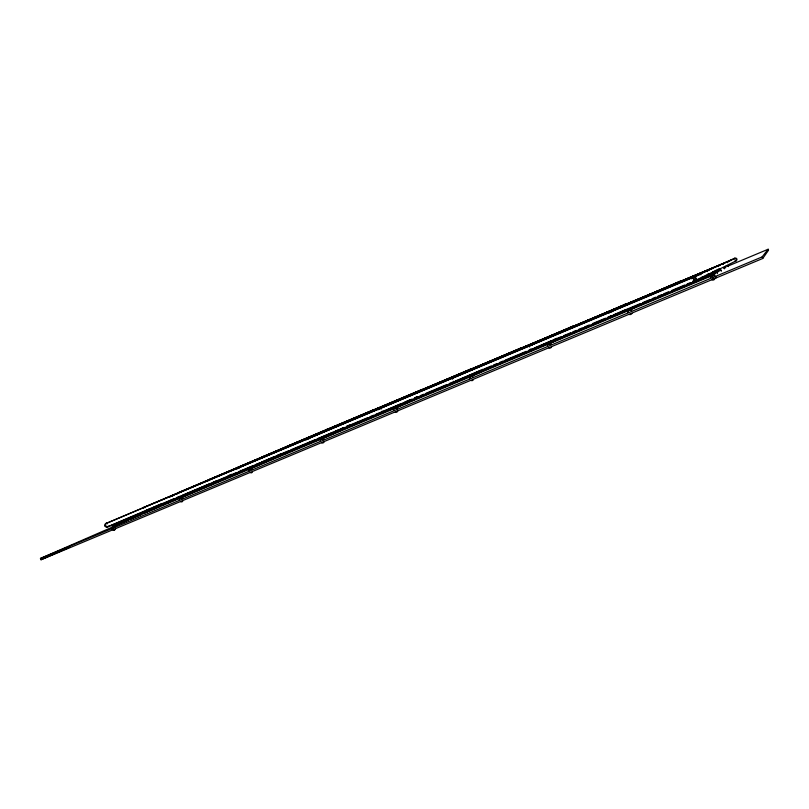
<?xml version="1.0" encoding="UTF-8"?>
<svg xmlns="http://www.w3.org/2000/svg" width="809" height="809" viewBox="0 0 809 809"><rect width="100%" height="100%" fill="white"/><g stroke="black" fill="none" stroke-linecap="round" stroke-linejoin="round"><path stroke-width="1.21" d="M114.747 529.673L114.018 530.026A2.012 1.021 67.4 0 1 112.714 528.57A2.012 1.021 67.4 0 1 112.572 526.608L199.216 488.737M128.459 520.086L40.45 558.432L41.016 559.757L762.756 258.476L768.55 250.183L768.156 249.243L727.382 266.313M40.45 558.432L762.108 256.918L768.156 249.243M736.15 260.822L695.234 281.208L107.021 527.124A1.982 1.092 67.3 0 1 105.686 525.708A1.982 1.092 67.3 0 1 105.595 523.747L326.371 429.589L735.017 258.526M714.519 273.948L148.108 510.985M628.836 310.464L645.633 301.969M692.888 281.603L702.161 277.174M701.706 277.396L708.633 273.978M709.796 273.553L714.478 271.419M712.658 271.945L719.575 268.588M548.502 344.068L571.154 333.389L563.003 336.777M574.552 331.791L576.817 330.719M612.464 315.834L624.993 309.999M470.525 376.691L501.196 362.685L494.238 365.567M503.471 361.643L506.879 360.086M509.154 359.044L512.562 357.487M734.592 258.253L692.888 277.305L105.696 523.565L106.414 523.433A1.982 1.092 67.3 0 1 107.122 523.919M532.635 349.215L551 340.913M553.305 339.871L556.744 338.314M394.812 408.373L443.039 386.732M455.609 381.443L483.195 369.167M321.254 439.145L377.459 414.218M380.897 412.691L383.193 411.67M249.759 469.058L313.265 441.117M315.571 440.096L319.039 438.579M321.345 437.558L323.651 436.547M381.231 412.55L409.941 399.909M414.532 397.886L416.827 396.875M610.168 311.991L679.277 281.471M180.245 498.142L254.097 465.832M256.402 464.831L258.718 463.82M41.016 559.757L69.938 547.096M309.382 442.614L344.007 427.476M346.313 426.464L349.771 424.947M130.775 519.075L141.191 514.534M143.506 513.523L146.985 512.016M149.301 511.005L159.727 506.464M162.043 505.453L165.511 503.936M167.827 502.925L184.037 495.866M186.353 494.855L189.832 493.338M239.909 471.667L274.656 456.559M276.971 455.548L280.45 454.041M530.391 345.453L625.266 304.144M453.414 377.732L572.519 326.28M172.711 499.78L210.825 483.276M213.131 482.275L216.6 480.768M228.138 475.763L231.607 474.266M162.124 503.471L107.809 526.75A1.982 1.092 67.3 0 0 107.931 526.366M307.268 439.024L470.676 369.025M379.087 408.909L521.006 347.9M170.689 496.301L373.394 409.86M237.846 468.138L421.479 389.675M736.645 259.001L735.836 259.345M695.952 278.468L693.859 279.348L694.8 281.229L692.888 277.305L693.859 279.348M285.415 447.033L731.427 260.114M262.106 456.964L723.024 263.542L723.408 264.219M236.643 467.804L718.291 265.706L718.695 266.414M208.732 479.686L713.144 268.224M177.98 492.782L707.197 270.782L707.653 271.561M143.951 507.273L700.918 274.2M146.298 510.317L150.959 508.365M153.295 507.395L174.269 498.617M176.605 497.636L180.094 496.18M182.429 495.199L209.238 483.984M211.564 483.013L230.211 475.207M232.547 474.236L236.036 472.769M253.52 465.458L238.372 471.799A2.053 1.871 66.5 0 0 240.313 471.323M255.856 464.477L259.345 463.011M261.681 462.04L288.489 450.825M290.815 449.844L315.288 439.611M317.624 438.63L332.772 432.289M335.098 431.318L338.597 429.852M340.933 428.881L344.422 427.415M346.758 426.444L367.731 417.666M370.067 416.686L373.566 415.219M375.892 414.248L401.537 403.519M405.026 402.053L412.024 399.13M414.35 398.159L417.849 396.693M420.174 395.722L423.673 394.256M426.009 393.275L446.983 384.497M449.319 383.527L452.807 382.06M455.143 381.09L480.779 370.36M484.278 368.894L491.275 365.971M493.601 364.99L497.1 363.534M499.426 362.553L502.925 361.097M505.261 360.116L526.234 351.339M528.57 350.368L532.059 348.901M534.395 347.931L561.193 336.706M563.529 335.735L570.517 332.812M572.853 331.832L576.352 330.365M578.678 329.394L582.177 327.928M584.502 326.957L589.164 325.006M592.663 323.539L605.486 318.18M607.812 317.199L611.311 315.743M613.647 314.762L640.445 303.547M642.781 302.576L649.769 299.643M652.105 298.673L655.593 297.206M657.929 296.236L661.428 294.769M663.754 293.798L668.416 291.847M671.915 290.38L684.738 285.021M687.063 284.04L690.562 282.574M706.742 275.616L720.728 269.761L721.254 270.904M317.33 439.135L319.656 438.165M701.433 278.306L719.08 271.389M179.558 497.292L412.651 399.717M414.987 398.746L421.974 395.813M424.31 394.843L446.457 385.569M449.946 384.103L456.943 381.181M459.269 380.2L466.267 377.277M468.593 376.296L481.416 370.937M483.752 369.956L491.902 366.538M503.562 361.663L516.385 356.294M518.711 355.323L525.708 352.39M529.197 350.934L536.195 348.001M538.521 347.031L545.519 344.098M547.845 343.127L551.344 341.661M553.68 340.68L560.667 337.757M573.49 332.388L580.478 329.465M582.814 328.484L586.313 327.028M592.137 324.581L595.636 323.125M597.962 322.144L604.96 319.221M608.449 317.755L615.447 314.822M617.773 313.852L621.272 312.385M627.096 309.948L630.595 308.482M632.931 307.511L639.919 304.578M642.255 303.608L650.406 300.19M652.742 299.219L656.241 297.752M662.065 295.315L665.564 293.849M671.389 291.412L674.888 289.946M677.214 288.975L685.375 285.557M687.701 284.576L690.037 283.605M692.362 282.624L694.698 281.653M697.024 280.672L716.835 272.38L717.431 273.654M712.618 277.123L711.627 275.818L112.643 526.426L113.331 526.305A2.012 1.021 67.4 0 1 113.675 526.497M105.686 525.708L104.836 526.052M711.627 275.818L712.729 277.8M708.694 274.473L708.229 273.695M326.705 429.448L326.755 429.528A1.365 0.516 67.2 0 1 327.301 430.095M727.675 262.227L727.321 261.58L727.655 262.703M715.732 276.971L716.147 277.811L715.834 276.89M713.063 278.599L713.963 279.692L713.326 278.832M724.358 268.659L723.883 267.627L724.288 268.709M762.108 256.918L762.756 258.476M721.173 270.964L720.718 269.771M714.853 274.858L715.055 275.363M723.216 264.31L722.993 263.562M718.483 266.515L718.261 265.726M700.827 274.747L700.584 273.796M715.055 278.134A2.296 2.255 -21.1 0 1 712.062 279.904M710.514 278.023A2.296 2.255 -21.1 0 1 710.747 276.759M711.121 276.233A2.296 2.255 -21.1 0 1 714.59 276.314M726.3 265.939A1.517 1.487 -22.4 0 1 728.464 266.626M631.971 313.356A2.225 2.225 -12.1 0 1 629.281 314.479M627.764 312.618A2.225 2.225 -12.1 0 1 631.708 310.969M551.576 346.93A2.184 2.164 63.1 0 1 548.957 348.022M547.471 346.181A2.184 2.164 63.1 0 1 550.292 343.876M550.848 344.159A2.184 2.164 63.1 0 1 551.303 344.583M473.194 380.018A2.154 2.103 65 0 1 471.586 380.695M469.533 378.764A2.154 2.103 65 0 1 469.544 378.157M469.726 377.57A2.154 2.103 65 0 1 473.255 377.206M397.745 411.164A2.124 2.043 65.6 0 1 395.288 412.196M393.852 410.406A2.124 2.043 65.6 0 1 393.862 409.799M394.357 408.747A2.124 2.043 65.6 0 1 395.925 408.09M397.027 408.474A2.124 2.043 65.6 0 1 397.462 408.889M324.126 441.906A2.093 1.982 65.9 0 1 321.729 442.907M320.334 441.138A2.093 1.982 65.9 0 1 320.334 440.551M320.819 439.509A2.093 1.982 65.9 0 1 322.336 438.872M323.418 439.267A2.093 1.982 65.9 0 1 323.843 439.671M252.277 472.264A2.063 1.931 66 0 1 250.8 472.881M248.879 471.01A2.063 1.931 66 0 1 248.879 470.433M249.334 469.412A2.063 1.931 66 0 1 250.81 468.795M251.366 468.917A2.063 1.931 66 0 1 252.287 469.584M182.713 501.307A2.033 1.871 66.1 0 1 180.741 501.782M179.396 500.063A2.033 1.871 66.1 0 1 179.396 499.487M179.547 498.951A2.033 1.871 66.1 0 1 181.277 497.889M181.813 498A2.033 1.871 66.1 0 1 182.713 498.678M115.06 529.551A2.012 1.82 66.2 0 1 112.259 529.359M111.976 528.864A2.012 1.82 66.2 0 1 114.16 526.295M114.645 526.568A2.012 1.82 66.2 0 1 115.05 526.962M115.495 528.57A2.012 1.82 66.2 0 1 115.343 529.096M207.549 485.946A1.709 0.738 67.3 0 1 207.721 485.026M179.123 497.939A1.8 0.819 67.3 0 1 180.114 497.515M147.612 511.692A1.901 0.91 67.4 0 1 148.391 511.025M733.874 259.284A1.527 1.497 -23.1 0 1 735.715 258.061A1.527 1.497 -23.1 0 1 736.837 259.922A1.527 1.497 -23.1 0 1 734.885 260.963M692.373 277.709A2.306 2.275 -22 0 1 695.548 277.497A2.306 2.275 -22 0 1 695.882 280.622A2.306 2.275 -22 0 1 692.747 281.138M691.796 278.862A2.306 2.275 -22 0 1 692.008 278.245M678.7 282.088A1.497 1.476 -23 0 1 680.885 281.512M613.313 314.903A2.235 2.225 64 0 1 610.623 316.026M609.319 312.921A2.235 2.225 64 0 1 611.998 311.789M624.558 305.559A1.466 1.456 0 0 1 626.469 304.002M533.455 348.325A2.194 2.144 66.1 0 1 530.31 349.124M529.389 346.94A2.194 2.144 66.1 0 1 529.582 346.353M529.925 345.837A2.194 2.144 66.1 0 1 532.17 345.261M571.852 327.261A1.446 1.426 66.5 0 1 574.066 326.33M456.397 380.564A2.154 2.073 66.3 0 1 453.364 381.332M452.453 379.188A2.154 2.073 66.3 0 1 452.636 378.612M452.959 378.116A2.154 2.073 66.3 0 1 454.547 377.449M520.349 349.276A1.426 1.396 66.6 0 1 522.159 347.779M382.151 411.134A2.124 2.002 66.4 0 1 379.573 412.711M378.329 409.758A2.124 2.002 66.4 0 1 381.261 409.02M470.039 369.976A1.416 1.365 66.6 0 1 472.153 369.096M309.796 442.26A2.083 1.931 66.5 0 1 307.764 442.756M306.55 439.853A2.083 1.931 66.5 0 1 308.876 438.882M420.983 390.241A1.396 1.335 66.6 0 1 422.581 389.564M237.148 468.957A2.053 1.871 66.5 0 1 239.403 468.007M240.758 470.322A2.053 1.871 66.5 0 1 240.607 470.858M372.909 410.416A1.385 1.305 66.6 0 1 374.476 409.748M173.389 498.991A2.012 1.81 66.5 0 1 171.205 499.901M170.021 497.1A2.012 1.81 66.5 0 1 172.681 496.453M108.335 526.214A1.982 1.749 66.6 0 1 106.06 527.023A1.982 1.749 66.6 0 1 104.998 524.505A1.982 1.749 66.6 0 1 107.162 523.453M325.896 430.135A1.365 1.274 66.6 0 1 328.039 429.943M326.351 429.953A1.365 0.516 67.2 0 1 326.381 429.71M306.581 438.711A1.426 0.566 67.2 0 1 307.238 438.104M285.122 447.883A1.476 0.617 67.2 0 1 286.073 447.478M261.762 457.5A1.547 0.667 67.2 0 1 262.804 457.419M236.268 468.755A1.618 0.728 67.2 0 1 237.138 468.007M208.297 480.698A1.699 0.799 67.2 0 1 208.297 480.303M208.368 479.99A1.699 0.799 67.2 0 1 209.541 480.172M177.495 493.864A1.78 0.89 67.2 0 1 178.556 492.984M143.385 508.426A1.881 0.981 67.2 0 1 144.902 507.779M725.309 266.808L725.643 267.739L725.309 266.808"/></g></svg>
